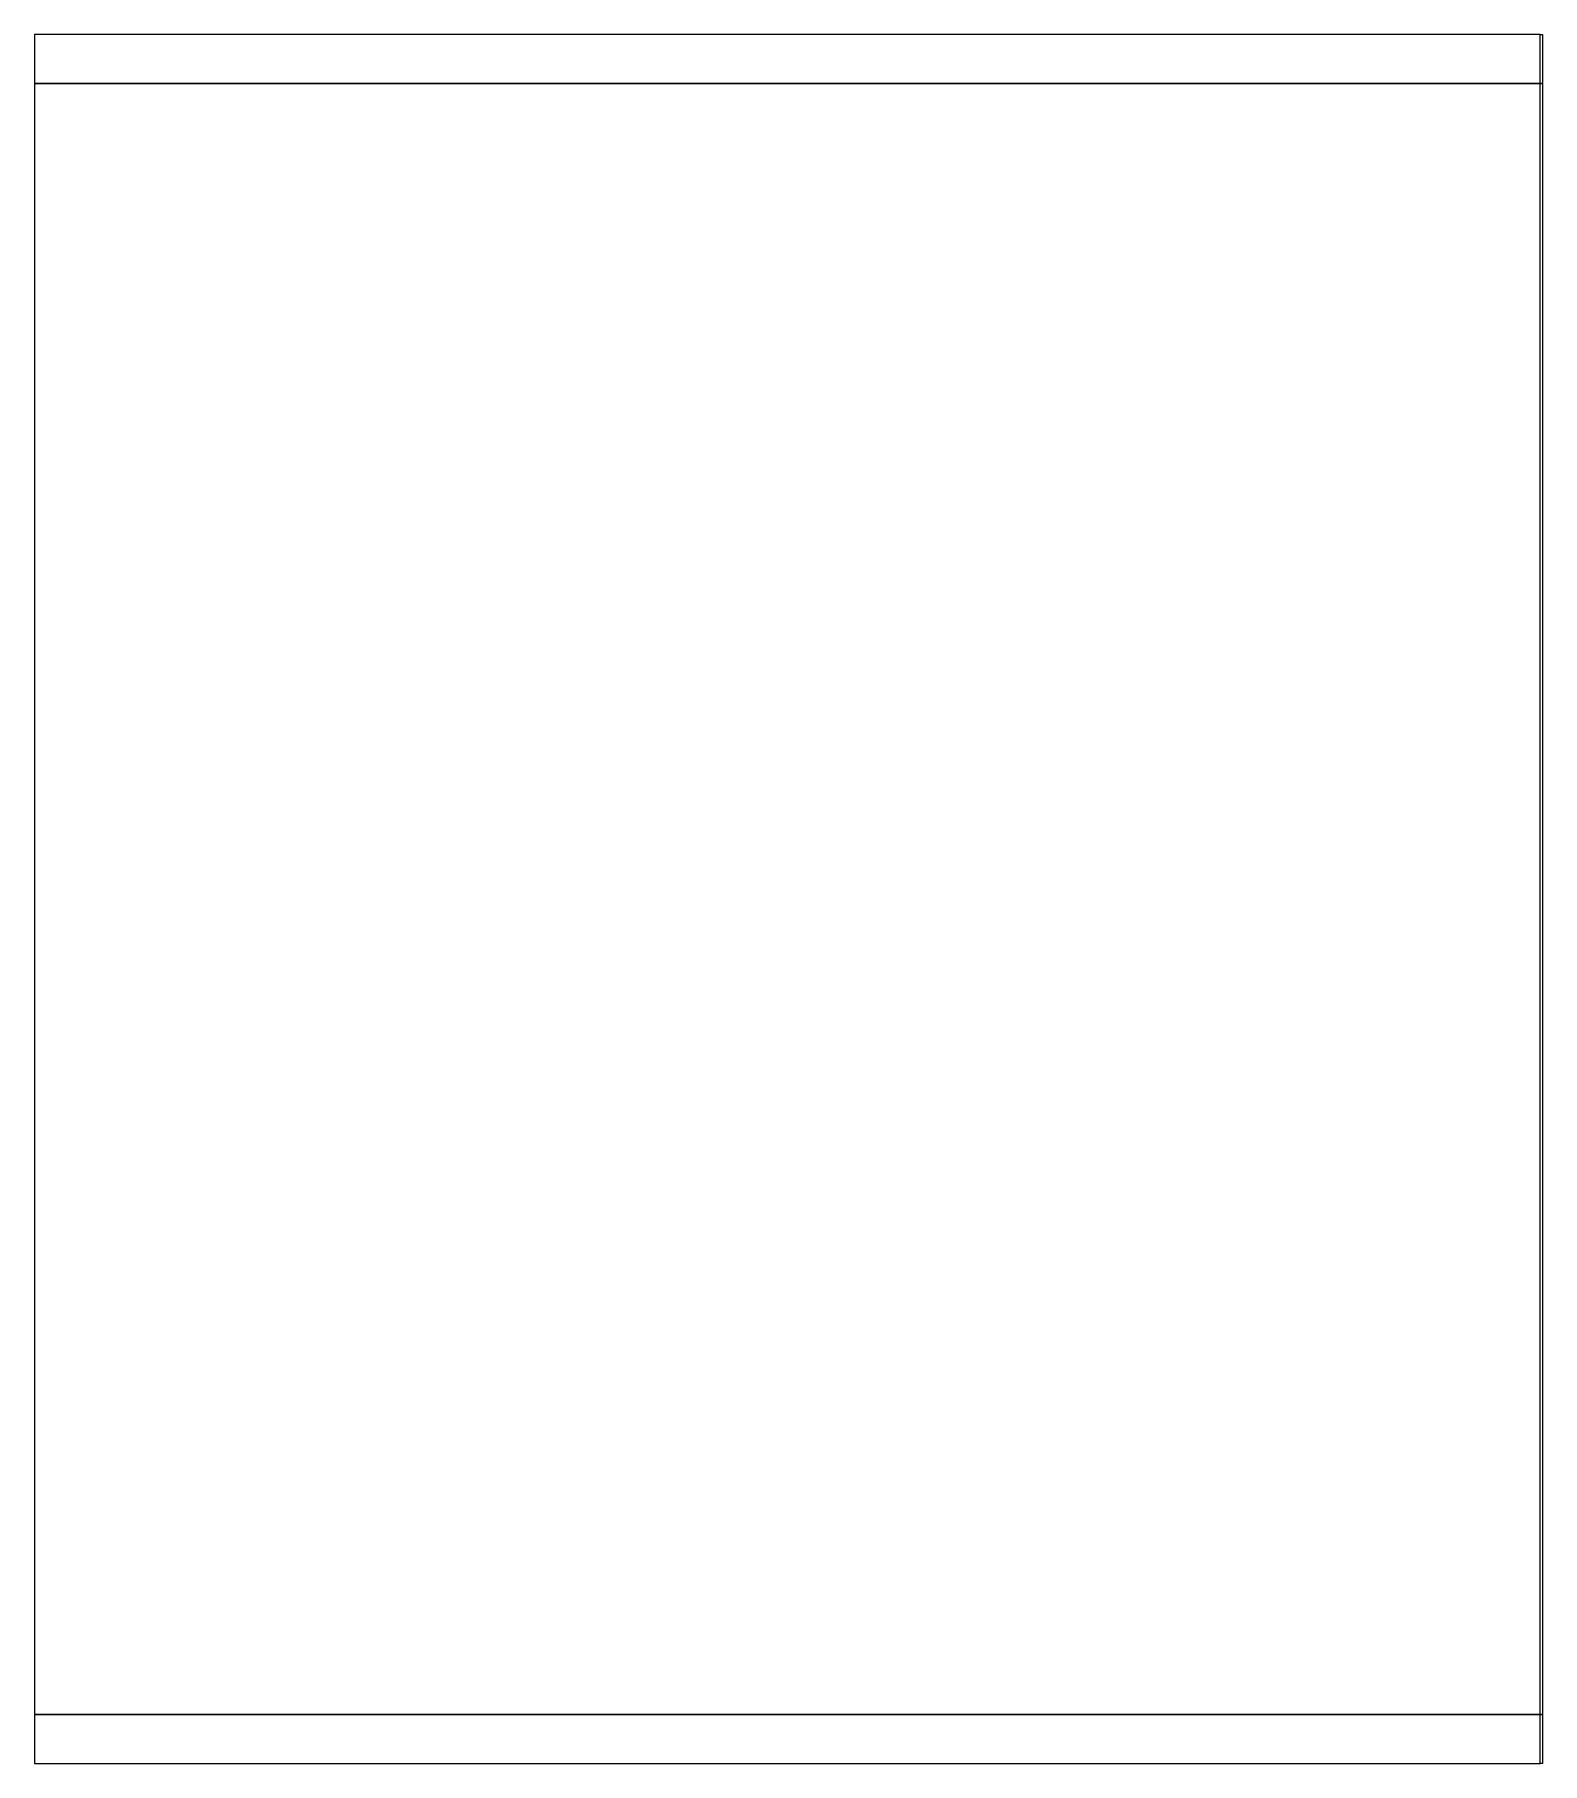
# Model space of a CAD drawing. Header units: centimetres. Extents: x -1762 to 3746, y -261 to 6534.
# Drawn here: x -1333.7 to -1211.6, y 5644.6 to 5784.6 of the extents above; entities that cross this region are included whole.
import ezdxf

# ---------------------------------------------------------------- set-up
doc = ezdxf.new("R2010")
doc.units = ezdxf.units.CM
doc.layers.add('Q-SPCQ', color=7, linetype='Continuous', lineweight=9)

# ---------------------------------------------------------------- blocks, each defined once
blk = doc.blocks.new('RVR-Rack Almacenamiento - Default-1745858-Planta bodega almacenamiento congelados')
at = {"layer": 'Q-SPCQ', "color": 253, "lineweight": 18, "true_color": 0xaaaaaa}
for p, q in [((-70.01, 60.76), (-70.01, 60.96)), ((-70.01, 60.96), (-66.04, 60.96)), ((-66.04, 60.76), (-66.04, 60.96)), ((-66.04, 60.96), (66.04, 60.96)), ((-66.04, 60.96), (-66.04, 60.76)), ((66.04, 60.96), (66.04, 60.76)), ((66.04, 60.76), (66.04, 60.96)), ((66.04, 60.96), (70.01, 60.96)), ((70.01, 60.96), (70.01, 60.76))]:
    blk.add_line(p, q, dxfattribs=at)
blk = doc.blocks.new('RVR-Rack Almacenamiento - Default-V87-Planta bodega almacenamiento congelados')
at = {"layer": 'Q-SPCQ', "color": 253, "lineweight": 18, "true_color": 0xaaaaaa}
for p, q in [((-66.04, 60.96), (-70.00875, 60.96)), ((-70.00875, 60.96), (-70.00875, -60.96)), ((66.04, 60.96), (-66.04, 60.96)), ((-66.04, 60.96), (-66.04, -60.96)), ((-66.04, -60.96), (-66.04, 60.96)), ((66.04, -60.96), (66.04, 60.96)), ((70.00875, 60.96), (66.04, 60.96)), ((66.04, 60.96), (66.04, -60.96)), ((70.00875, -60.96), (70.00875, 60.96)), ((-70.00875, -60.96), (-66.04, -60.96)), ((-66.04, -60.96), (66.04, -60.96)), ((66.04, -60.96), (70.00875, -60.96))]:
    blk.add_line(p, q, dxfattribs=at)
blk = doc.blocks.new('PQ_RVR_ARQ-01_ZZ_ZZ_MO_T_A_rvt-1-Planta bodega almacenamiento congelados')
at = {"layer": 'Q-SPCQ', "color": 253, "lineweight": 9, "true_color": 0xaaaaaa}
for name, p, rotation in [('RVR-Rack Almacenamiento - Default-V87-Planta bodega almacenamiento congelados', (-1272.78, 5714.57), 269.9999999999974), ('RVR-Rack Almacenamiento - Default-1745858-Planta bodega almacenamiento congelados', (-1272.59, 5714.57), 270.0000000000026)]:
    blk.add_blockref(name, p, dxfattribs=dict(at, rotation=rotation))

msp = doc.modelspace()

# ---------------------------------------------------------------- block references
at = {"lineweight": 5}
msp.add_blockref('PQ_RVR_ARQ-01_ZZ_ZZ_MO_T_A_rvt-1-Planta bodega almacenamiento congelados', (0, 0), dxfattribs=at)

doc.saveas('drawing.dxf')
